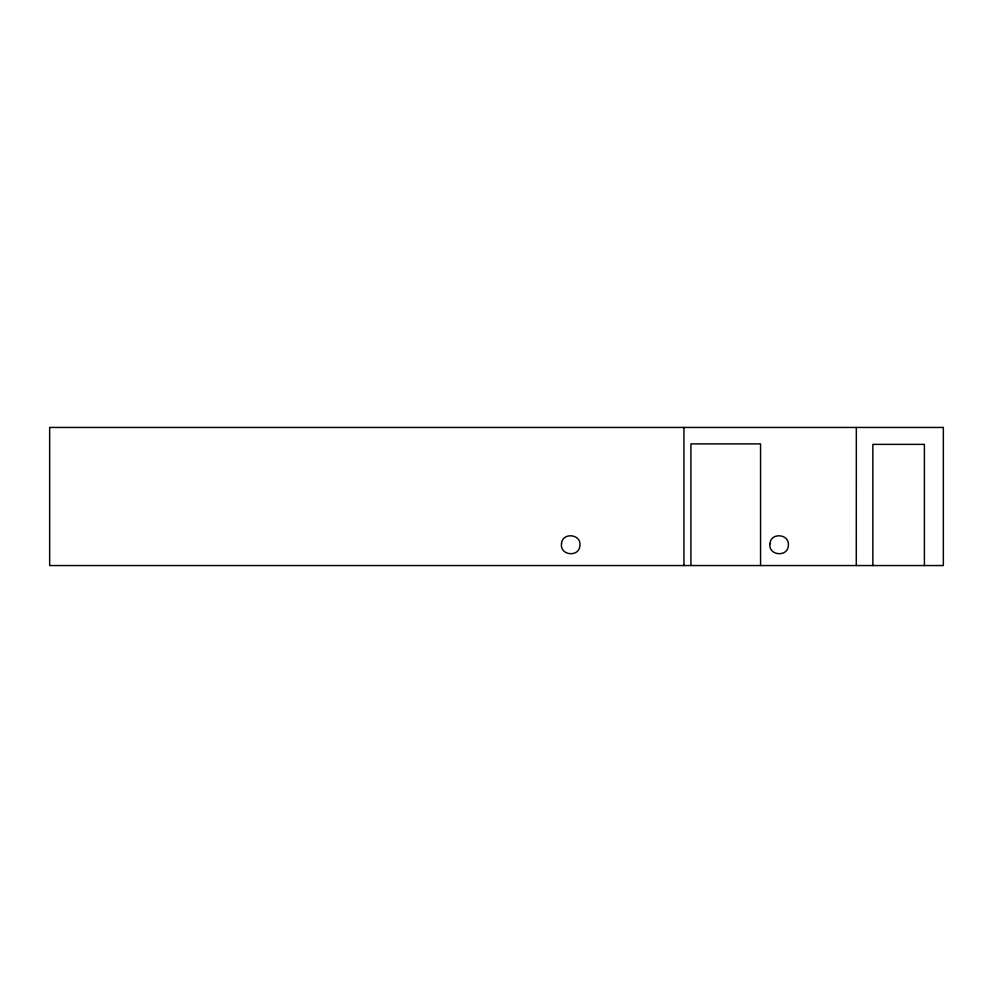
<?xml version="1.0" encoding="UTF-8"?>
<svg xmlns="http://www.w3.org/2000/svg" width="993" height="993" viewBox="0 0 993 993"><rect width="100%" height="100%" fill="white"/><g stroke="black" fill="none" stroke-linecap="round" stroke-linejoin="round"><path stroke-width="1.49" d="M924.396 565.538L924.396 444.38L872.847 444.38L872.847 565.538M856.326 427.449L856.289 565.551M760.564 565.476L760.564 443.883L690.917 443.883L690.917 565.476M683.941 427.449L683.941 565.551M561.504 543.841C559.779 555.633 579.267 557.545 579.887 545.641C581.6 533.849 562.112 531.938 561.504 543.841M769.935 543.841C768.222 555.633 787.697 557.545 788.318 545.641C790.031 533.849 770.556 531.938 769.935 543.841M943.35 427.449L49.65 427.449L49.65 565.551L943.35 565.551L943.35 427.449"/></g></svg>
